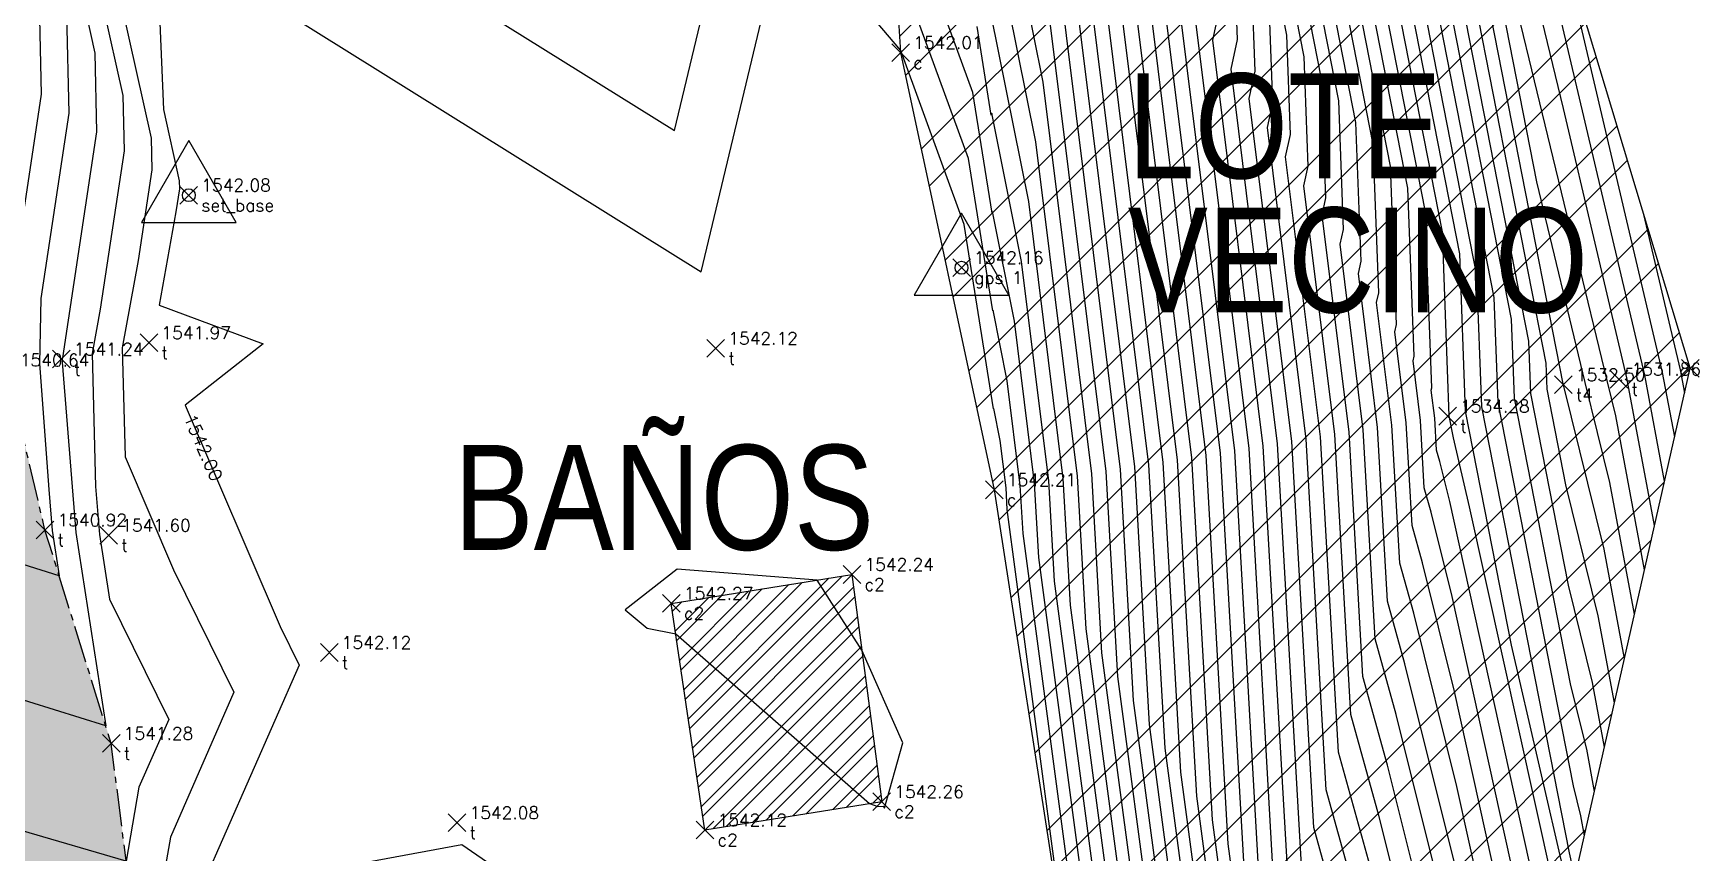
# Model space of a CAD drawing. Header units: metres. Extents: x 1097510 to 2158594, y 877039 to 1751652.
# Drawn here: x 1097701.29 to 1097734.73, y 877140.93 to 877157.34 of the extents above; entities that cross this region are included whole.
import ezdxf

# ---------------------------------------------------------------- set-up
doc = ezdxf.new("R2010")
doc.units = ezdxf.units.M
doc.linetypes.add('CENTER2', pattern=[1.125, 0.75, -0.125, 0.125, -0.125])
for name, color, linetype in [('C-TOPO-MAJR', 9, 'Continuous'), ('C-TOPO-MINR', 8, 'Continuous'), ('EDIFICACIONES', 7, 'Continuous'), ('ROTULO', 7, 'Continuous'), ('V-NODE', 1, 'Continuous'), ('V-NODE-TEXT', 11, 'Continuous'), ('Via', 7, 'CENTER2')]:
    doc.layers.add(name, color=color, linetype=linetype)
doc.styles.add('Arial Narrow', font='ARIALN.TTF', dxfattribs={"width": 0.85})
doc.styles.get("Standard").update_dxf_attribs({"font": 'simplex.shx'})

# ---------------------------------------------------------------- blocks, each defined once
blk = doc.blocks.new('STA')
blk.add_lwpolyline([(0, 1), (-0.866, -0.5), (0.866, -0.5)], close=True)
blk.add_circle((0, 0), 0.118)
blk = doc.blocks.new('*U7')
at = {"color": 0, "linetype": 'ByBlock', "lineweight": -2, "transparency": 16777216}
for p, q in [((-0.71, -0.71), (0.71, 0.71)), ((-0.71, 0.71), (0.71, -0.71))]:
    blk.add_line(p, q, dxfattribs=at)

msp = doc.modelspace()

# ---------------------------------------------------------------- hatches: boundary and pattern name
at = {"transparency": 33554516}
h = msp.add_hatch(dxfattribs=at)
h.set_pattern_fill('ANSI32', color=3, scale=0.2)
h.paths.add_polyline_path([(1097729.469, 877182.53), (1097726.491, 877180.653), (1097717.986, 877167.963), (1097718.674, 877156.953), (1097720.55, 877148.199), (1097723.179, 877131.191), (1097727.699, 877108.578), (1097730.496, 877116.583), (1097732.202, 877140.482), (1097734.498, 877150.634), (1097729.913, 877165.817)])
h.paths.add_polyline_path([(1097684.838, 877112.8), (1097691.399, 877111.264), (1097694.98, 877110.431), (1097699.484, 877109.577), (1097707.255, 877107.95), (1097712.386, 877106.545), (1097724.844, 877103.697), (1097724.377, 877088.571), (1097722.256, 877077.336), (1097720.406, 877070.013), (1097718.066, 877055.292), (1097717.526, 877051.329), (1097711.22, 877058.241), (1097709.393, 877064.564), (1097706.649, 877069.346), (1097704.008, 877074.186), (1097702.134, 877076.348), (1097700.531, 877078.264), (1097698.925, 877081.038), (1097697.709, 877083.835)])
at = {"layer": 'EDIFICACIONES', "transparency": 33554615}
h = msp.add_hatch(dxfattribs=at)
h.set_pattern_fill('ANSI32', color=4, scale=0.05)
h.paths.add_polyline_path([(1097717.698, 877146.503), (1097718.296, 877141.954), (1097714.753, 877141.387), (1097714.079, 877145.925)])
h.paths.add_polyline_path([(1097704.543, 877167.182), (1097705.259, 877160.373), (1097713.027, 877161.302), (1097712.253, 877167.364)])
at = {"layer": 'Via', "transparency": 33554602}
h = msp.add_hatch(dxfattribs=at)
h.set_pattern_fill('AR-CONC', color=9, scale=0.01)
h.paths.add_polyline_path([(1097743.406, 877209.884), (1097742.789, 877207.774), (1097739.23, 877201.65), (1097731.624, 877194.237), (1097728.844, 877192.061), (1097723.938, 877187.976), (1097713.661, 877183.589), (1097708.774, 877180.942), (1097704.197, 877177.294), (1097702.283, 877175.792), (1097698.494, 877169.681), (1097697.048, 877167.117), (1097696.739, 877163), (1097696.405, 877157.375), (1097697.261, 877153.918), (1097698.725, 877142.966), (1097702.195, 877134.401), (1097704.278, 877131.959), (1097702.854, 877143.121), (1097701.527, 877147.394), (1097700.771, 877150.597), (1097699.626, 877157.377), (1097700.517, 877161.414), (1097700.209, 877165.197), (1097701.923, 877167.962), (1097702.662, 877170.388), (1097705.585, 877173.118), (1097707.902, 877176.215), (1097715.868, 877180.484), (1097721.42, 877182.884), (1097726.789, 877184.65), (1097730.424, 877188.426), (1097731.775, 877190.234), (1097734.3, 877192.055), (1097739.871, 877197.714), (1097745.847, 877205.636), (1097747.847, 877204.842), (1097752.597, 877208.238), (1097748.356, 877212.762), (1097746.929, 877210.428)])

# ---------------------------------------------------------------- linework, layer by layer
at = {"color": 7, "true_color": 0xf0f0f0, "elevation": 1524.878, "flags": 128}
msp.add_lwpolyline([(1097729.469, 877182.53), (1097726.491, 877180.653), (1097717.986, 877167.963), (1097718.674, 877156.953), (1097720.55, 877148.199), (1097723.179, 877131.191), (1097727.699, 877108.578), (1097730.496, 877116.583), (1097732.202, 877140.482), (1097734.498, 877150.634), (1097729.913, 877165.817)], close=True, dxfattribs=at)
msp.add_lwpolyline([(1097726.491, 877180.653), (1097717.986, 877167.963), (1097718.674, 877156.953), (1097720.55, 877148.199), (1097723.179, 877131.191), (1097727.699, 877108.578), (1097724.844, 877103.697), (1097712.386, 877106.545), (1097707.255, 877107.95), (1097699.484, 877109.577), (1097694.98, 877110.431), (1097691.399, 877111.264), (1097684.838, 877112.8), (1097681.402, 877113.693), (1097679.102, 877114.672), (1097676.039, 877119.653), (1097674.323, 877124.089), (1097671.729, 877129.899), (1097670.225, 877133.67)], dxfattribs=at)
at = {"layer": 'C-TOPO-MAJR', "color": 32, "linetype": 'Continuous', "lineweight": -3, "flags": 128}
for points, elevation in [([(1097732.782, 877143.048), (1097732.539, 877144.343), (1097732.056, 877146.292), (1097731.304, 877150.125), (1097731.264, 877151.176), (1097728.548, 877165.026), (1097728.582, 877166.266), (1097727.197, 877170.171), (1097725.575, 877179.583)], 1533), ([(1097732.036, 877138.15), (1097731.997, 877140.418), (1097730.916, 877145.086), (1097729.996, 877149.772), (1097729.878, 877152.927), (1097727.612, 877164.483), (1097727.669, 877166.575), (1097725.334, 877173.157), (1097724.453, 877178.272)], 1534), ([(1097728.913, 877112.053), (1097729.89, 877117.793), (1097728.661, 877136.976), (1097728.454, 877137.245), (1097727.679, 877139.219), (1097727.472, 877139.582), (1097726.957, 877141.434), (1097726.515, 877149.167), (1097725.661, 877156.035), (1097725.78, 877156.581), (1097725.72, 877158.18), (1097724.803, 877162.855), (1097724.924, 877167.253), (1097724.838, 877167.436), (1097724.047, 877168.666), (1097723.107, 877170.597), (1097721.158, 877173.371), (1097717.688, 877176.632)], 1537), ([(1097733.585, 877146.596), (1097733.006, 877149.682), (1097732.831, 877150.39), (1097730.889, 877158.407), (1097729.484, 877165.568), (1097729.495, 877165.958), (1097729.06, 877167.185), (1097727.472, 877176.401)], 1532), ([(1097731.435, 877129.732), (1097731.397, 877131.952), (1097730.922, 877139.363), (1097730.629, 877139.742), (1097730.514, 877140.036), (1097730.569, 877140.099), (1097730.65, 877140.202), (1097729.774, 877144.161), (1097729.13, 877146.74), (1097728.923, 877147.484), (1097728.806, 877149.539), (1097728.579, 877151.365), (1097728.61, 877151.51), (1097728.492, 877154.678), (1097726.676, 877163.94), (1097726.757, 877166.883), (1097723.471, 877176.144)], 1535), ([(1097727.034, 877111.905), (1097728.506, 877120.556), (1097727.53, 877135.783), (1097727.366, 877135.996), (1097726.751, 877137.563), (1097726.057, 877138.782), (1097725.874, 877140.157), (1097725.369, 877148.981), (1097724.202, 877158.371), (1097724.364, 877159.117), (1097724.334, 877159.931), (1097723.867, 877162.312), (1097723.929, 877164.552), (1097723.682, 877165.077), (1097723.17, 877166.929), (1097723.135, 877167.15), (1097723.101, 877167.219), (1097720.075, 877171.525), (1097717.79, 877173.673), (1097714.611, 877175.671)], 1538), ([(1097730.834, 877121.314), (1097730.82, 877122.113), (1097729.792, 877138.169), (1097729.542, 877138.493), (1097729.029, 877139.8), (1097729.126, 877139.91), (1097728.433, 877142.688), (1097727.94, 877144.459), (1097727.66, 877149.353), (1097727.12, 877153.7), (1097727.195, 877154.046), (1097727.106, 877156.429), (1097725.739, 877163.398), (1097725.844, 877167.191), (1097724.002, 877172.381), (1097723.533, 877173.111), (1097723.112, 877173.975), (1097722.24, 877175.216)], 1536), ([(1097725.309, 877136.81), (1097724.608, 877142.068), (1097724.224, 877148.795), (1097722.743, 877160.706)], 1539), ([(1097722.07, 877138.365), (1097720.812, 877147.803), (1097720.787, 877148.237), (1097720.669, 877149.189), (1097720.54, 877149.83), (1097720.537, 877149.822), (1097719.951, 877153.513), (1097718.684, 877156.976), (1097718.678, 877156.997), (1097717.236, 877158.7)], 1542), ([(1097724.562, 877134.838), (1097723.343, 877143.98), (1097723.078, 877148.609), (1097721.818, 877158.75)], 1540), ([(1097703.812, 877158.032), (1097703.9, 877155.812), (1097704.217, 877154.388), (1097704.221, 877154.227), (1097704.151, 877153.766), (1097703.813, 877151.895), (1097705.897, 877151.121), (1097704.337, 877149.895), (1097706.24, 877145.463), (1097706.622, 877144.691), (1097704.673, 877140.253)], 1542), ([(1097701.961, 877157.717), (1097702.008, 877155.744), (1097701.445, 877152.029), (1097701.419, 877150.728), (1097701.605, 877148.207), (1097701.671, 877147.382), (1097701.811, 877146.479), (1097701.091, 877146.704)], 1541), ([(1097723.814, 877132.865), (1097722.077, 877145.892), (1097721.933, 877148.423), (1097721.243, 877153.969), (1097720.491, 877157.707)], 1541), ([(1097734.387, 877150.144), (1097734.301, 877150.604), (1097733.568, 877153.715)], 1531), ([(1097704.791, 877140.156), (1097709.882, 877141.095), (1097714.091, 877138.198)], 1542)]:
    msp.add_lwpolyline(points, dxfattribs=dict(at, elevation=elevation))
at = {"layer": 'C-TOPO-MINR', "color": 8, "linetype": 'Continuous', "lineweight": -3, "flags": 128}
for points, elevation in [([(1097733.785, 877147.483), (1097733.231, 877150.439), (1097731.959, 877155.836), (1097730.356, 877162.452), (1097729.718, 877165.704), (1097729.723, 877165.881), (1097729.526, 877166.438), (1097728.804, 877170.624), (1097727.182, 877181.14)], 1531.75), ([(1097733.384, 877145.709), (1097732.889, 877148.348), (1097732.394, 877150.346), (1097731.421, 877154.363), (1097729.25, 877165.433), (1097729.267, 877166.035), (1097728.594, 877167.931), (1097726.417, 877180.566)], 1532.25), ([(1097733.183, 877144.822), (1097732.773, 877147.013), (1097731.958, 877150.302), (1097731.954, 877150.318), (1097729.016, 877165.297), (1097729.039, 877166.112), (1097728.128, 877168.678), (1097726.136, 877180.239)], 1532.5), ([(1097732.983, 877143.935), (1097732.656, 877145.678), (1097732.006, 877148.301), (1097731.63, 877150.214), (1097731.611, 877150.738), (1097728.782, 877165.161), (1097728.81, 877166.189), (1097727.663, 877169.424), (1097725.856, 877179.911)], 1532.75), ([(1097732.582, 877142.16), (1097732.423, 877143.008), (1097732.107, 877144.283), (1097730.977, 877150.037), (1097730.918, 877151.614), (1097728.314, 877164.89), (1097728.354, 877166.343), (1097726.731, 877170.918), (1097725.294, 877179.255)], 1533.25), ([(1097732.381, 877141.273), (1097732.306, 877141.673), (1097732.157, 877142.274), (1097730.65, 877149.949), (1097730.571, 877152.051), (1097728.08, 877164.754), (1097728.126, 877166.42), (1097726.265, 877171.664), (1097725.014, 877178.927)], 1533.5), ([(1097732.186, 877140.255), (1097732.182, 877140.476), (1097732.077, 877140.931), (1097730.323, 877149.86), (1097730.225, 877152.489), (1097727.846, 877164.619), (1097727.898, 877166.498), (1097725.8, 877172.411), (1097724.733, 877178.599)], 1533.75), ([(1097731.885, 877136.046), (1097731.829, 877139.332), (1097731.77, 877140.257), (1097731.712, 877140.332), (1097731.736, 877140.362), (1097730.076, 877147.858), (1097729.756, 877149.242), (1097729.669, 877149.683), (1097729.532, 877153.365), (1097727.378, 877164.347), (1097727.441, 877166.652), (1097724.868, 877173.904), (1097724.172, 877177.944)], 1534.25), ([(1097731.735, 877133.941), (1097731.685, 877136.872), (1097731.487, 877139.959), (1097731.295, 877140.208), (1097731.374, 877140.309), (1097729.678, 877147.968), (1097729.479, 877148.766), (1097729.415, 877148.996), (1097729.378, 877149.632), (1097729.308, 877150.197), (1097729.318, 877150.242), (1097729.185, 877153.802), (1097727.144, 877164.212), (1097727.213, 877166.729), (1097724.402, 877174.65), (1097723.891, 877177.616)], 1534.5), ([(1097729.817, 877114.639), (1097730.236, 877117.102), (1097728.944, 877137.275), (1097728.726, 877137.557), (1097727.915, 877139.623), (1097727.916, 877139.624), (1097727.91, 877139.649), (1097727.203, 877142.19), (1097726.801, 877149.214), (1097726.026, 877155.451), (1097726.133, 877155.947), (1097726.066, 877157.742), (1097725.037, 877162.991), (1097725.159, 877167.422), (1097724.822, 877168.372), (1097723.919, 877169.777), (1097723.108, 877171.442), (1097721.428, 877173.832), (1097718.214, 877176.853)], 1536.75), ([(1097730.533, 877117.105), (1097730.532, 877117.193), (1097729.226, 877137.573), (1097728.998, 877137.869), (1097728.287, 877139.682), (1097728.32, 877139.719), (1097728.084, 877140.662), (1097727.449, 877142.947), (1097727.087, 877149.26), (1097726.39, 877154.868), (1097726.487, 877155.313), (1097726.413, 877157.305), (1097725.271, 877163.126), (1097725.388, 877167.345), (1097724.549, 877169.708), (1097723.79, 877170.888), (1097723.11, 877172.286), (1097721.699, 877174.293), (1097719, 877176.831)], 1536.5), ([(1097730.683, 877119.209), (1097730.676, 877119.653), (1097729.509, 877137.871), (1097729.27, 877138.181), (1097728.658, 877139.741), (1097728.723, 877139.815), (1097728.259, 877141.675), (1097727.694, 877143.703), (1097727.374, 877149.307), (1097726.755, 877154.284), (1097726.841, 877154.679), (1097726.759, 877156.867), (1097725.505, 877163.262), (1097725.616, 877167.268), (1097724.276, 877171.045), (1097723.662, 877171.999), (1097723.111, 877173.131), (1097721.97, 877174.755), (1097719.786, 877176.808)], 1536.25), ([(1097727.284, 877110.652), (1097728.852, 877119.865), (1097727.813, 877136.082), (1097727.638, 877136.308), (1097726.983, 877137.977), (1097726.244, 877139.275), (1097726.19, 877139.679), (1097725.656, 877149.028), (1097724.567, 877157.787), (1097724.718, 877158.483), (1097724.68, 877159.494), (1097724.101, 877162.448), (1097724.178, 877165.227), (1097723.872, 877165.878), (1097723.545, 877167.061), (1097723.523, 877167.201), (1097723.103, 877168.064), (1097720.346, 877171.986), (1097717.764, 877174.413), (1097714.391, 877176.533)], 1537.75), ([(1097731.284, 877127.628), (1097731.253, 877129.493), (1097730.639, 877139.064), (1097730.357, 877139.43), (1097730.143, 877139.977), (1097730.245, 877140.094), (1097730.289, 877140.149), (1097729.821, 877142.258), (1097728.956, 877145.727), (1097728.677, 877146.728), (1097728.519, 877149.493), (1097728.214, 877151.949), (1097728.256, 877152.144), (1097728.146, 877155.116), (1097726.441, 877163.805), (1097726.528, 877166.96), (1097723.183, 877176.39)], 1535.25), ([(1097726.784, 877113.158), (1097728.16, 877121.247), (1097727.248, 877135.485), (1097727.094, 877135.684), (1097726.519, 877137.149), (1097725.87, 877138.289), (1097725.558, 877140.635), (1097725.083, 877148.935), (1097723.837, 877158.954), (1097724.01, 877159.751), (1097723.987, 877160.369), (1097723.633, 877162.177), (1097723.68, 877163.877), (1097723.492, 877164.275), (1097722.795, 877166.798), (1097722.772, 877166.948), (1097722.589, 877167.092), (1097722.49, 877167.243), (1097719.805, 877171.064), (1097717.815, 877172.934), (1097715.048, 877174.673), (1097713.417, 877175.754)], 1538.25), ([(1097728.01, 877109.467), (1097729.544, 877118.484), (1097728.378, 877136.678), (1097728.182, 877136.933), (1097727.447, 877138.805), (1097727.027, 877139.543), (1097726.711, 877140.678), (1097726.228, 877149.121), (1097725.296, 877156.619), (1097725.426, 877157.215), (1097725.373, 877158.618), (1097724.569, 877162.719), (1097724.675, 877166.577), (1097724.327, 877167.319), (1097724.176, 877167.554), (1097723.105, 877169.753), (1097720.887, 877172.909), (1097717.714, 877175.893)], 1537.25), ([(1097726.533, 877114.41), (1097727.814, 877121.938), (1097726.965, 877135.187), (1097726.822, 877135.372), (1097726.287, 877136.735), (1097725.683, 877137.796), (1097725.241, 877141.113), (1097724.796, 877148.888), (1097723.473, 877159.538), (1097723.656, 877160.385), (1097723.641, 877160.807), (1097723.399, 877162.041), (1097723.431, 877163.202), (1097723.303, 877163.474), (1097722.42, 877166.667), (1097722.41, 877166.731), (1097722.027, 877167.035), (1097721.82, 877167.35), (1097719.534, 877170.602), (1097717.841, 877172.194), (1097715.485, 877173.674), (1097712.972, 877175.34)], 1538.5), ([(1097731.585, 877131.837), (1097731.541, 877134.412), (1097731.205, 877139.661), (1097730.901, 877140.054), (1097730.885, 877140.095), (1097730.893, 877140.104), (1097731.012, 877140.255), (1097729.726, 877146.065), (1097729.304, 877147.753), (1097729.169, 877148.24), (1097729.092, 877149.586), (1097728.943, 877150.781), (1097728.964, 877150.876), (1097728.839, 877154.24), (1097726.91, 877164.076), (1097726.985, 877166.806), (1097723.937, 877175.397)], 1534.75), ([(1097727.564, 877108.348), (1097727.56, 877108.388), (1097727.613, 877108.496), (1097727.54, 877108.559), (1097727.496, 877108.634), (1097727.535, 877109.4), (1097729.198, 877119.175), (1097728.096, 877136.38), (1097727.91, 877136.621), (1097727.215, 877138.391), (1097726.582, 877139.503), (1097726.466, 877139.922), (1097725.942, 877149.074), (1097724.932, 877157.203), (1097725.072, 877157.849), (1097725.027, 877159.056), (1097724.335, 877162.584), (1097724.426, 877165.902), (1097724.061, 877166.68), (1097723.92, 877167.192), (1097723.91, 877167.253), (1097723.104, 877168.908), (1097720.616, 877172.448), (1097717.739, 877175.153)], 1537.5), ([(1097731.134, 877125.523), (1097731.108, 877127.033), (1097730.357, 877138.766), (1097730.086, 877139.117), (1097729.771, 877139.918), (1097729.921, 877140.089), (1097729.927, 877140.095), (1097729.869, 877140.354), (1097728.782, 877144.714), (1097728.432, 877145.971), (1097728.233, 877149.446), (1097727.849, 877152.532), (1097727.903, 877152.778), (1097727.799, 877155.554), (1097726.207, 877163.669), (1097726.3, 877167.037), (1097723.456, 877175.054)], 1535.5), ([(1097725.95, 877109.065), (1097726.283, 877115.663), (1097727.468, 877122.628), (1097726.683, 877134.888), (1097726.55, 877135.06), (1097726.055, 877136.322), (1097725.496, 877137.303), (1097724.925, 877141.59), (1097724.51, 877148.842), (1097723.108, 877160.122), (1097723.303, 877161.019), (1097723.294, 877161.245), (1097723.165, 877161.905), (1097723.182, 877162.527), (1097723.113, 877162.672), (1097722.276, 877165.704), (1097722.142, 877166.131), (1097721.948, 877166.595), (1097721.466, 877166.977), (1097721.149, 877167.457), (1097719.263, 877170.141), (1097717.866, 877171.454), (1097715.922, 877172.676), (1097712.527, 877174.927)], 1538.75), ([(1097730.984, 877123.419), (1097730.964, 877124.573), (1097730.074, 877138.468), (1097729.814, 877138.805), (1097729.4, 877139.859), (1097729.529, 877140.006), (1097728.607, 877143.701), (1097728.186, 877145.215), (1097727.947, 877149.4), (1097727.485, 877153.116), (1097727.549, 877153.412), (1097727.453, 877155.991), (1097725.973, 877163.533), (1097726.072, 877167.114), (1097723.729, 877173.718), (1097723.405, 877174.222), (1097723.114, 877174.819)], 1535.75), ([(1097733.986, 877148.37), (1097733.588, 877150.494), (1097730.196, 877164.879)], 1531.5), ([(1097725.123, 877136.317), (1097724.292, 877142.546), (1097723.937, 877148.749), (1097722.378, 877161.29)], 1539.25), ([(1097724.188, 877133.851), (1097722.71, 877144.936), (1097722.505, 877148.516), (1097721.53, 877156.36), (1097720.561, 877161.176)], 1540.5), ([(1097724.936, 877135.824), (1097723.976, 877143.024), (1097723.651, 877148.702), (1097722.105, 877161.141)], 1539.5), ([(1097724.749, 877135.331), (1097723.659, 877143.502), (1097723.365, 877148.656), (1097721.961, 877159.945)], 1539.75), ([(1097724.001, 877133.358), (1097722.394, 877145.414), (1097722.219, 877148.47), (1097721.387, 877155.165), (1097720.478, 877159.677)], 1540.75), ([(1097734.187, 877149.257), (1097733.944, 877150.549), (1097731.882, 877159.297)], 1531.25), ([(1097723.44, 877131.879), (1097721.445, 877146.847), (1097721.36, 877148.33), (1097720.956, 877151.579), (1097720.515, 877153.769), (1097720.507, 877153.741), (1097720.124, 877156.157), (1097719.294, 877158.423)], 1541.5), ([(1097701.04, 877158.235), (1097701.419, 877157.638), (1097701.454, 877156.124), (1097701.022, 877153.271)], 1540.75), ([(1097703.055, 877157.93), (1097703.653, 877155.24), (1097703.668, 877154.606), (1097703.392, 877152.791), (1097703.076, 877151.044), (1097703.132, 877148.859), (1097704.103, 877146.598), (1097705.315, 877144.146), (1097704.042, 877141.247), (1097703.825, 877139.998)], 1541.75), ([(1097702.336, 877157.789), (1097702.524, 877156.944), (1097702.561, 877155.365), (1097701.875, 877150.839), (1097701.871, 877150.819), (1097701.873, 877150.756), (1097702.145, 877147.343), (1097702.746, 877143.47), (1097699.655, 877144.436)], 1541.25), ([(1097702.695, 877157.859), (1097703.088, 877156.092), (1097703.114, 877154.986), (1097702.634, 877151.815), (1097702.474, 877150.931), (1097702.542, 877148.265), (1097702.618, 877147.303), (1097702.819, 877146.008), (1097704.009, 877143.602), (1097703.411, 877142.242), (1097703.155, 877140.763), (1097701.05, 877141.38)], 1541.5), ([(1097723.253, 877131.386), (1097721.128, 877147.325), (1097721.073, 877148.284), (1097720.812, 877150.384), (1097720.527, 877151.799), (1097720.522, 877151.781), (1097720.038, 877154.835), (1097718.989, 877157.7)], 1541.75), ([(1097723.627, 877132.372), (1097721.761, 877146.37), (1097721.646, 877148.377), (1097721.1, 877152.774), (1097720.503, 877155.738), (1097720.492, 877155.701), (1097720.21, 877157.479)], 1541.25), ([(1097724.375, 877134.344), (1097723.027, 877144.458), (1097722.792, 877148.563), (1097721.674, 877157.555)], 1540.25)]:
    msp.add_lwpolyline(points, dxfattribs=dict(at, elevation=elevation))
for points, elevation in [([(1097715.11, 877160.647), (1097715.099, 877160.652), (1097714.674, 877162.451), (1097712.709, 877163.796), (1097712.365, 877163.896), (1097707.639, 877163.371), (1097704.968, 877163.144), (1097703.797, 877163.897), (1097703.415, 877163.588), (1097703.065, 877162.714), (1097703.026, 877162.037), (1097703.805, 877160.559), (1097703.757, 877159.673), (1097704.512, 877158.439), (1097705.812, 877158.111), (1097705.824, 877157.949), (1097706.332, 877157.763), (1097714.68, 877152.562), (1097716.256, 877159.154), (1097715.139, 877160.585), (1097715.11, 877160.647)], 1542.25), ([(1097715.209, 877159.851), (1097714.431, 877160.847), (1097714.14, 877162.079), (1097712.812, 877162.987), (1097712.58, 877163.055), (1097706.886, 877162.422), (1097705.06, 877162.267), (1097703.635, 877163.183), (1097703.464, 877163.045), (1097703.307, 877162.653), (1097703.29, 877162.35), (1097704.265, 877160.5), (1097704.232, 877159.895), (1097704.749, 877159.051), (1097705.69, 877158.814), (1097708.156, 877159.127), (1097714.144, 877155.396), (1097715.209, 877159.851)], 1542.5), ([(1097717.002, 877146.392), (1097714.199, 877146.612), (1097713.156, 877145.793), (1097713.597, 877145.432), (1097714.17, 877145.314), (1097718.052, 877141.915), (1097718.215, 877141.858), (1097718.325, 877141.862), (1097718.354, 877141.824), (1097718.721, 877143.132), (1097717.897, 877144.987), (1097717.002, 877146.392)], 1542.25)]:
    msp.add_lwpolyline(points, close=True, dxfattribs=dict(at, elevation=elevation))
at = {"layer": 'EDIFICACIONES', "color": 7, "true_color": 0xf0f0f0, "elevation": 1542.245, "flags": 128}
msp.add_lwpolyline([(1097717.698, 877146.503), (1097718.296, 877141.954), (1097714.753, 877141.387), (1097714.079, 877145.925)], close=True, dxfattribs=at)
at = {"layer": 'Via', "color": 7, "true_color": 0xf0f0f0, "elevation": 1540, "flags": 128}
msp.add_lwpolyline([(1097743.406, 877209.884), (1097742.789, 877207.774), (1097739.23, 877201.65), (1097731.624, 877194.237), (1097728.844, 877192.061), (1097723.938, 877187.976), (1097713.661, 877183.589), (1097708.774, 877180.942), (1097704.197, 877177.294), (1097702.283, 877175.792), (1097698.494, 877169.681), (1097697.048, 877167.117), (1097696.739, 877163), (1097696.405, 877157.375), (1097697.261, 877153.918), (1097698.725, 877142.966), (1097702.195, 877134.401), (1097704.278, 877131.959), (1097702.854, 877143.121), (1097701.527, 877147.394), (1097700.771, 877150.597), (1097699.626, 877157.377), (1097700.517, 877161.414), (1097700.209, 877165.197), (1097701.923, 877167.962), (1097702.662, 877170.388), (1097705.585, 877173.118), (1097707.902, 877176.215), (1097715.868, 877180.484), (1097721.42, 877182.884), (1097726.789, 877184.65), (1097730.424, 877188.426), (1097731.775, 877190.234), (1097734.3, 877192.055), (1097739.871, 877197.714), (1097745.847, 877205.636), (1097747.847, 877204.842), (1097752.597, 877208.238), (1097748.356, 877212.762), (1097746.929, 877210.428), (1097743.406, 877209.884)], dxfattribs=at)

# ---------------------------------------------------------------- block references
at = {"xscale": 1.093158106124324, "yscale": 1.093158106124324, "zscale": 1.093158106124324}
for p in [(1097704.409, 877154.098, 1542.085), (1097719.895, 877152.646, 1542.164)]:
    msp.add_blockref('STA', p, dxfattribs=at)
at = {"layer": 'V-NODE', "xscale": 0.25, "yscale": 0.25, "zscale": 0.25}
for p in [(1097718.674, 877156.953, 1542.008), (1097704.409, 877154.098, 1542.085), (1097719.895, 877152.646, 1542.164), (1097703.609, 877151.144, 1541.971), (1097701.857, 877150.816, 1541.244), (1097714.97, 877151.032, 1542.115), (1097733.07, 877150.414, 1531.863), (1097734.498, 877150.634, 1530.862), (1097731.956, 877150.302, 1532.501), (1097729.635, 877149.674, 1534.276), (1097720.55, 877148.199, 1542.207), (1097701.527, 877147.394, 1540.924), (1097702.804, 877147.288, 1541.598), (1097717.698, 877146.503, 1542.245), (1097714.079, 877145.925, 1542.271), (1097707.223, 877144.941, 1542.115), (1097702.854, 877143.121, 1541.279), (1097718.296, 877141.954, 1542.26), (1097709.785, 877141.533, 1542.084), (1097714.753, 877141.387, 1542.115)]:
    msp.add_blockref('*U7', p, dxfattribs=at)

# ---------------------------------------------------------------- texts
at = {"layer": 'C-TOPO-MAJR', "color": 7, "linetype": 'Continuous', "lineweight": -3, "true_color": 0xf0f0f0, "insert": (1097704.701, 877149.046, 1542), "char_height": 0.254, "attachment_point": 5, "rotation": 293.2414}
msp.add_mtext('1542.00', dxfattribs=at)
at = {"layer": 'ROTULO', "color": 7, "true_color": 0xf0f0f0, "style": 'Arial Narrow'}
for s, p in [('LOTE ', (1097723.227, 877154.436)), ('VECINO', (1097723.227, 877151.75)), ('BAÑOS', (1097709.718, 877146.997))]:
    msp.add_text(s, height=2.1009, dxfattribs=at).set_placement(p)
at = {"layer": 'V-NODE-TEXT', "char_height": 0.25}
for s, insert, attachment_point in [('1542.01', (1097718.926, 877157.028, 1542.008), 7), ('c', (1097718.926, 877156.878, 1542.008), 1), ('1542.08', (1097704.661, 877154.173, 1542.085), 7), ('set_base', (1097704.661, 877154.023, 1542.085), 1), ('1542.16', (1097720.147, 877152.721, 1542.164), 7), ('gps 1', (1097720.147, 877152.571, 1542.164), 1), ('1541.97', (1097703.861, 877151.219, 1541.971), 7), ('1542.12', (1097715.222, 877151.107, 1542.115), 7), ('1540.64', (1097701.023, 877150.672, 1540.639), 7), ('1541.24', (1097702.109, 877150.891, 1541.244), 7), ('t', (1097703.861, 877151.069, 1541.971), 1), ('t', (1097715.222, 877150.957, 1542.115), 1), ('t', (1097702.109, 877150.741, 1541.244), 1), ('1532.50', (1097732.208, 877150.377, 1532.501), 7), ('1531.86', (1097733.322, 877150.489, 1531.863), 7), ('t4', (1097732.208, 877150.227, 1532.501), 1), ('t', (1097733.322, 877150.339, 1531.863), 1), ('1534.28', (1097729.887, 877149.749, 1534.276), 7), ('t', (1097729.887, 877149.599, 1534.276), 1), ('1542.21', (1097720.802, 877148.274, 1542.207), 7), ('c', (1097720.802, 877148.124, 1542.207), 1), ('1540.92', (1097701.779, 877147.469, 1540.924), 7), ('1541.60', (1097703.056, 877147.363, 1541.598), 7), ('t', (1097701.779, 877147.319, 1540.924), 1), ('t', (1097703.056, 877147.213, 1541.598), 1), ('1542.24', (1097717.95, 877146.578, 1542.245), 7), ('1542.27', (1097714.331, 877146, 1542.271), 7), ('c2', (1097717.95, 877146.428, 1542.245), 1), ('c2', (1097714.331, 877145.85, 1542.271), 1), ('1542.12', (1097707.475, 877145.016, 1542.115), 7), ('t', (1097707.475, 877144.866, 1542.115), 1), ('1541.28', (1097703.106, 877143.196, 1541.279), 7), ('t', (1097703.106, 877143.046, 1541.279), 1), ('1542.26', (1097718.548, 877142.029, 1542.26), 7), ('1542.08', (1097710.037, 877141.608, 1542.084), 7), ('c2', (1097718.548, 877141.879, 1542.26), 1), ('1542.12', (1097715.005, 877141.462, 1542.115), 7), ('t', (1097710.037, 877141.458, 1542.084), 1), ('c2', (1097715.005, 877141.312, 1542.115), 1)]:
    msp.add_mtext(s, dxfattribs=dict(at, insert=insert, attachment_point=attachment_point))

doc.saveas('drawing.dxf')
